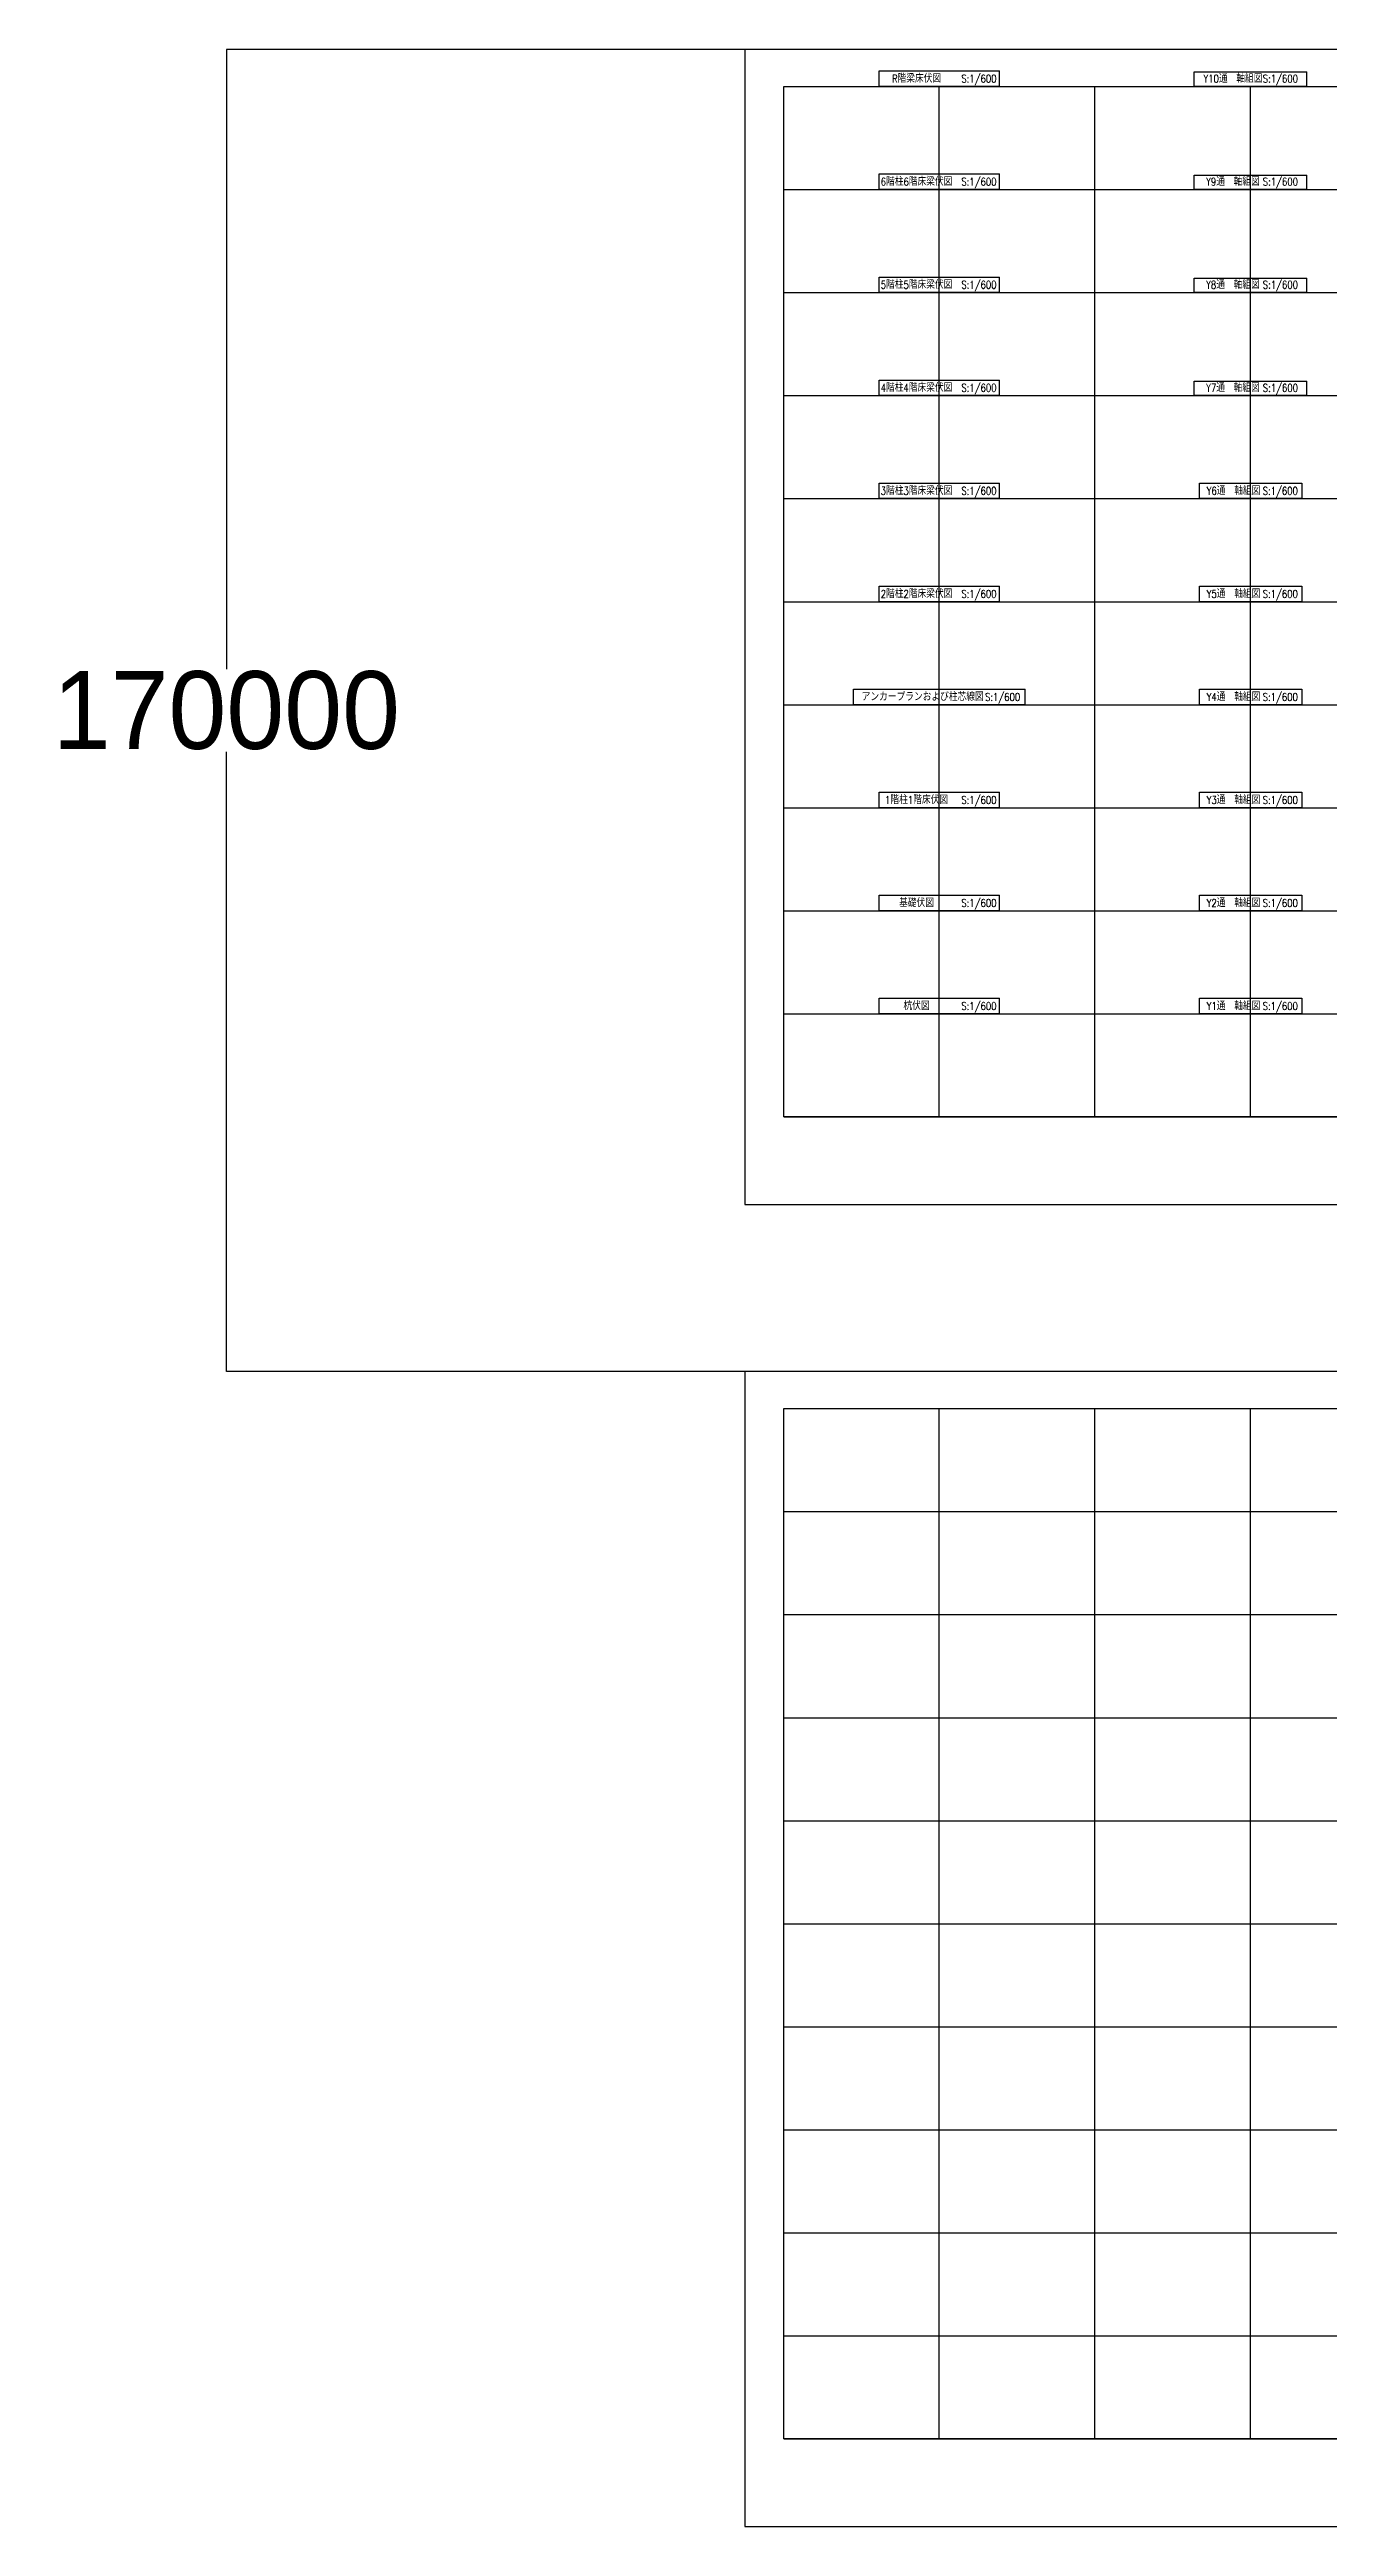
# Model space of a CAD drawing. Extents: x -89331 to 810000, y -1678500 to 210463.
# Drawn here: x -89331 to 75000, y -318500 to 0 of the extents above; entities that cross this region are included whole.
import ezdxf
from ezdxf.enums import TextEntityAlignment as Align

# ---------------------------------------------------------------- set-up
doc = ezdxf.new("R2010")
doc.units = 0
doc.header["$MEASUREMENT"] = 0
doc.layers.get('Defpoints').update_dxf_attribs({"color": 251, "linetype": 'CONTINUOUS'})
doc.layers.add('99_レイアウト枠', color=251, linetype='CONTINUOUS', plot=False)
doc.layers.add('注記', color=3, linetype='CONTINUOUS')
doc.styles.add('DRACAD', font='txt', dxfattribs={"width": 0.85, "bigfont": 'extfont2'})
doc.styles.get("Standard").update_dxf_attribs({"font": 'Osaka.ttc'})
doc.dimstyles.get("Standard").update_dxf_attribs({"dimtxt": 0.18, "dimasz": 0.18, "dimexe": 0.18, "dimexo": 0.0625, "dimgap": 0.09, "dimtad": 0, "dimtih": 1, "dimtoh": 1, "dimdec": 4, "dimzin": 0, "dimdsep": 46, "dimtxsty": 'Standard', "dimcen": 0.09, "dimadec": 0, "dimazin": 0, "dimtfac": 1, "dimtdec": 4, "dimtofl": 0, "dimtmove": 0, "dimatfit": 3, "dimfxl": 1, "dimtolj": 1, "dimtzin": 0, "dimarcsym": 0})

# ---------------------------------------------------------------- blocks, each defined once
blk = doc.blocks.new('*D7831')
at = {"layer": '99_レイアウト枠', "color": 0, "lineweight": -2}
for p, q in [((0, 0), (-66617, 0)), ((-66616, 0), (-66616, -79695)), ((-66616, -170000), (-66616, -90305)), ((0, -170000), (-66617, -170000))]:
    blk.add_line(p, q, dxfattribs=at)
at = {"layer": '99_レイアウト枠', "color": 0}
for points in [[(-66616, 0), (-66616, 0), (-66616, 0)], [(-66616, -170000), (-66616, -170000), (-66616, -170000)]]:
    blk.add_solid(points, dxfattribs=at)
at = {"layer": 'Defpoints', "color": 0}
for p in [(0, 0), (-66616, -170000), (0, -170000)]:
    blk.add_point(p, dxfattribs=at)
at = {"layer": '99_レイアウト枠', "color": 0, "insert": (-66616, -85000), "char_height": 10000, "attachment_point": 5}
blk.add_mtext('\\A1;170000', dxfattribs=at)

msp = doc.modelspace()

# ---------------------------------------------------------------- linework, layer by layer
at = {"layer": '99_レイアウト枠'}
for p, q in [((5000, -137250), (5000, -4750)), ((25000, -137250), (25000, -4750)), ((45000, -137250), (45000, -4750)), ((65000, -137250), (65000, -4750)), ((5000, -18000), (205000, -18000)), ((5000, -31250), (205000, -31250)), ((5000, -44500), (205000, -44500)), ((5000, -57750), (205000, -57750)), ((5000, -71000), (205000, -71000)), ((5000, -84250), (205000, -84250)), ((5000, -97500), (205000, -97500)), ((5000, -110750), (205000, -110750)), ((5000, -124000), (205000, -124000)), ((5000, -137250), (205000, -137250)), ((5000, -307250), (5000, -174750)), ((25000, -307250), (25000, -174750)), ((45000, -307250), (45000, -174750)), ((65000, -307250), (65000, -174750)), ((5000, -188000), (205000, -188000)), ((5000, -201250), (205000, -201250)), ((5000, -214500), (205000, -214500)), ((5000, -227750), (205000, -227750)), ((5000, -241000), (205000, -241000)), ((5000, -254250), (205000, -254250)), ((5000, -267500), (205000, -267500)), ((5000, -280750), (205000, -280750)), ((5000, -294000), (205000, -294000)), ((5000, -307250), (205000, -307250))]:
    msp.add_line(p, q, dxfattribs=at)
for points in [[(0, -148500), (210000, -148500), (210000, 0), (0, 0)], [(5000, -4750), (205000, -4750), (205000, -137250), (5000, -137250)], [(0, -318500), (210000, -318500), (210000, -170000), (0, -170000)], [(5000, -174750), (205000, -174750), (205000, -307250), (5000, -307250)]]:
    msp.add_lwpolyline(points, close=True, dxfattribs=at)
at = {"layer": '注記', "linetype": 'Continuous'}
for p, q in [((17250, -2750), (32750, -2750)), ((17250, -4750), (17250, -2750)), ((32750, -4750), (32750, -2750)), ((57766.7, -2883.3), (72233.3, -2883.3)), ((57766.7, -4750), (57766.7, -2883.3)), ((72233.3, -4750), (72233.3, -2883.3)), ((32750, -4750), (17250, -4750)), ((72233.3, -4750), (57766.7, -4750)), ((17250, -16000), (32750, -16000)), ((17250, -18000), (17250, -16000)), ((32750, -18000), (17250, -18000)), ((32750, -18000), (32750, -16000)), ((57766.7, -16133.3), (72233.3, -16133.3)), ((57766.7, -18000), (57766.7, -16133.3)), ((72233.3, -18000), (57766.7, -18000)), ((72233.3, -18000), (72233.3, -16133.3)), ((17250, -29250), (32750, -29250)), ((17250, -31250), (17250, -29250)), ((32750, -31250), (17250, -31250)), ((32750, -31250), (32750, -29250)), ((57766.7, -29383.3), (72233.3, -29383.3)), ((57766.7, -31250), (57766.7, -29383.3)), ((72233.3, -31250), (57766.7, -31250)), ((72233.3, -31250), (72233.3, -29383.3)), ((17250, -42500), (32750, -42500)), ((17250, -44500), (17250, -42500)), ((32750, -44500), (17250, -44500)), ((32750, -44500), (32750, -42500)), ((57766.7, -42633.3), (72233.3, -42633.3)), ((57766.7, -44500), (57766.7, -42633.3)), ((72233.3, -44500), (57766.7, -44500)), ((72233.3, -44500), (72233.3, -42633.3)), ((17250, -55750), (32750, -55750)), ((17250, -57750), (17250, -55750)), ((32750, -57750), (32750, -55750)), ((32750, -57750), (17250, -57750)), ((17250, -69000), (32750, -69000)), ((17250, -71000), (17250, -69000)), ((32750, -71000), (32750, -69000)), ((32750, -71000), (17250, -71000)), ((13962.9, -82250), (36037.1, -82250)), ((13962.9, -84250), (13962.9, -82250)), ((36037.1, -84250), (36037.1, -82250)), ((36037.1, -84250), (13962.9, -84250)), ((17250, -95500), (32750, -95500)), ((17250, -97500), (17250, -95500)), ((32750, -97500), (32750, -95500)), ((32750, -97500), (17250, -97500)), ((17250, -108750), (32750, -108750)), ((17250, -110750), (17250, -108750)), ((32750, -110750), (17250, -110750)), ((32750, -110750), (32750, -108750)), ((17250, -122000), (32750, -122000)), ((17250, -124000), (17250, -122000)), ((32750, -124000), (17250, -124000)), ((32750, -124000), (32750, -122000))]:
    msp.add_line(p, q, dxfattribs=at)
at = {"layer": '注記'}
for points in [[(58416.7, -55750), (71583.3, -55750), (71583.3, -57750), (58416.7, -57750)], [(58416.7, -69000), (71583.3, -69000), (71583.3, -71000), (58416.7, -71000)], [(58416.7, -82250), (71583.3, -82250), (71583.3, -84250), (58416.7, -84250)], [(58416.7, -95500), (71583.3, -95500), (71583.3, -97500), (58416.7, -97500)], [(58416.7, -108750), (71583.3, -108750), (71583.3, -110750), (58416.7, -110750)], [(58416.7, -122000), (71583.3, -122000), (71583.3, -124000), (58416.7, -124000)]]:
    msp.add_lwpolyline(points, close=True, dxfattribs=at)

# ---------------------------------------------------------------- texts
at = {"layer": '注記', "linetype": 'Continuous', "style": 'DRACAD', "width": 0.8}
for s, p in [('R階梁床伏図', (22073.3, -4250)), ('S:1/600', (30097, -4250)), ('Y10通\u3000軸組図', (62728.5, -4253.2)), ('S:1/600', (68827.6, -4253.2)), ('6階柱6階床梁伏図', (22073.3, -17500)), ('S:1/600', (30097, -17500)), ('Y9通\u3000軸組図', (62728.5, -17503.2)), ('S:1/600', (68827.6, -17503.2)), ('5階柱5階床梁伏図', (22073.3, -30750)), ('S:1/600', (30097, -30750)), ('Y8通\u3000軸組図', (62728.5, -30753.2)), ('S:1/600', (68827.6, -30753.2)), ('4階柱4階床梁伏図', (22073.3, -44000)), ('S:1/600', (30097, -44000)), ('Y7通\u3000軸組図', (62728.5, -44003.2)), ('S:1/600', (68827.6, -44003.2)), ('3階柱3階床梁伏図', (22073.3, -57250)), ('S:1/600', (30097, -57250)), ('Y6通\u3000軸組図', (62798.8, -57250)), ('S:1/600', (68814.6, -57250)), ('2階柱2階床梁伏図', (22073.3, -70500)), ('S:1/600', (30097, -70500)), ('Y5通\u3000軸組図', (62798.8, -70500)), ('S:1/600', (68814.6, -70500)), ('アンカープランおよび柱芯線図', (22862.1, -83750)), ('S:1/600', (33135.7, -83750)), ('Y4通\u3000軸組図', (62798.8, -83750)), ('S:1/600', (68814.6, -83750)), ('1階柱1階床伏図', (22073.3, -97000)), ('S:1/600', (30097, -97000)), ('Y3通\u3000軸組図', (62798.8, -97000)), ('S:1/600', (68814.6, -97000)), ('基礎伏図', (22073.3, -110250)), ('S:1/600', (30097, -110250)), ('Y2通\u3000軸組図', (62798.8, -110250)), ('S:1/600', (68814.6, -110250)), ('杭伏図', (22073.3, -123500)), ('S:1/600', (30097, -123500)), ('Y1通\u3000軸組図', (62798.8, -123502.3)), ('S:1/600', (68814.6, -123502.3))]:
    msp.add_text(s, height=1000, dxfattribs=at).set_placement(p, align=Align.CENTER)

# ---------------------------------------------------------------- dimensions: what is measured, and where the dimension line sits
at = {"layer": '99_レイアウト枠'}
dim = msp.add_linear_dim(base=(-66616.4, -170000), p1=(0, 0), p2=(0, -170000), angle=90, dimstyle='Standard', override={"dimtxt": 10000, "dimdec": 0}, dxfattribs=at)
dim.commit()
dim.dimension.update_dxf_attribs({"geometry": '*D7831', "text_midpoint": (-66616.4, -85000)})

doc.saveas('drawing.dxf')
